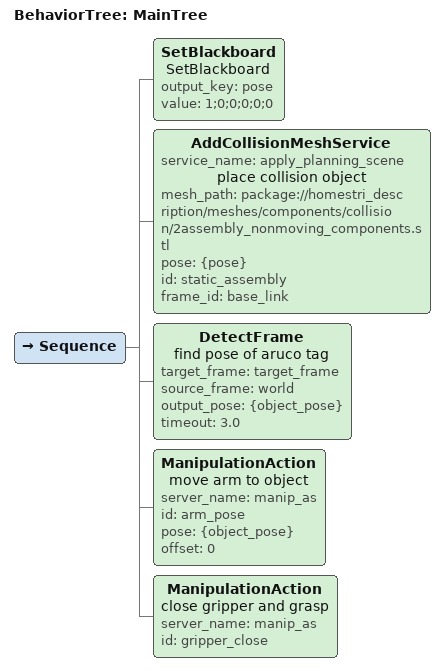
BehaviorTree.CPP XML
<root main_tree_to_execute="MainTree">

    <BehaviorTree ID="MainTree">
        <Sequence>

            <SetBlackboard name="SetBlackboard" output_key="pose" value="1;0;0;0;0;0" />

            <AddCollisionMeshService
                service_name="apply_planning_scene"
                name="place collision object"
                mesh_path="package://homestri_description/meshes/components/collision/2assembly_nonmoving_components.stl"
                pose="{pose}"
                id="static_assembly"
                frame_id="base_link"
            />

            <DetectFrame
                name="find pose of aruco tag"
                target_frame="target_frame"
                source_frame="world"
                output_pose="{object_pose}"
                timeout="3.0"
                />

            <ManipulationAction
                name="move arm to object"
                server_name="manip_as"
                id="arm_pose"
                pose="{object_pose}"
                offset="0"
            />

            <ManipulationAction
                name="close gripper and grasp"
                server_name="manip_as"
                id="gripper_close"
            />
        </Sequence>

    </BehaviorTree>

</root>
